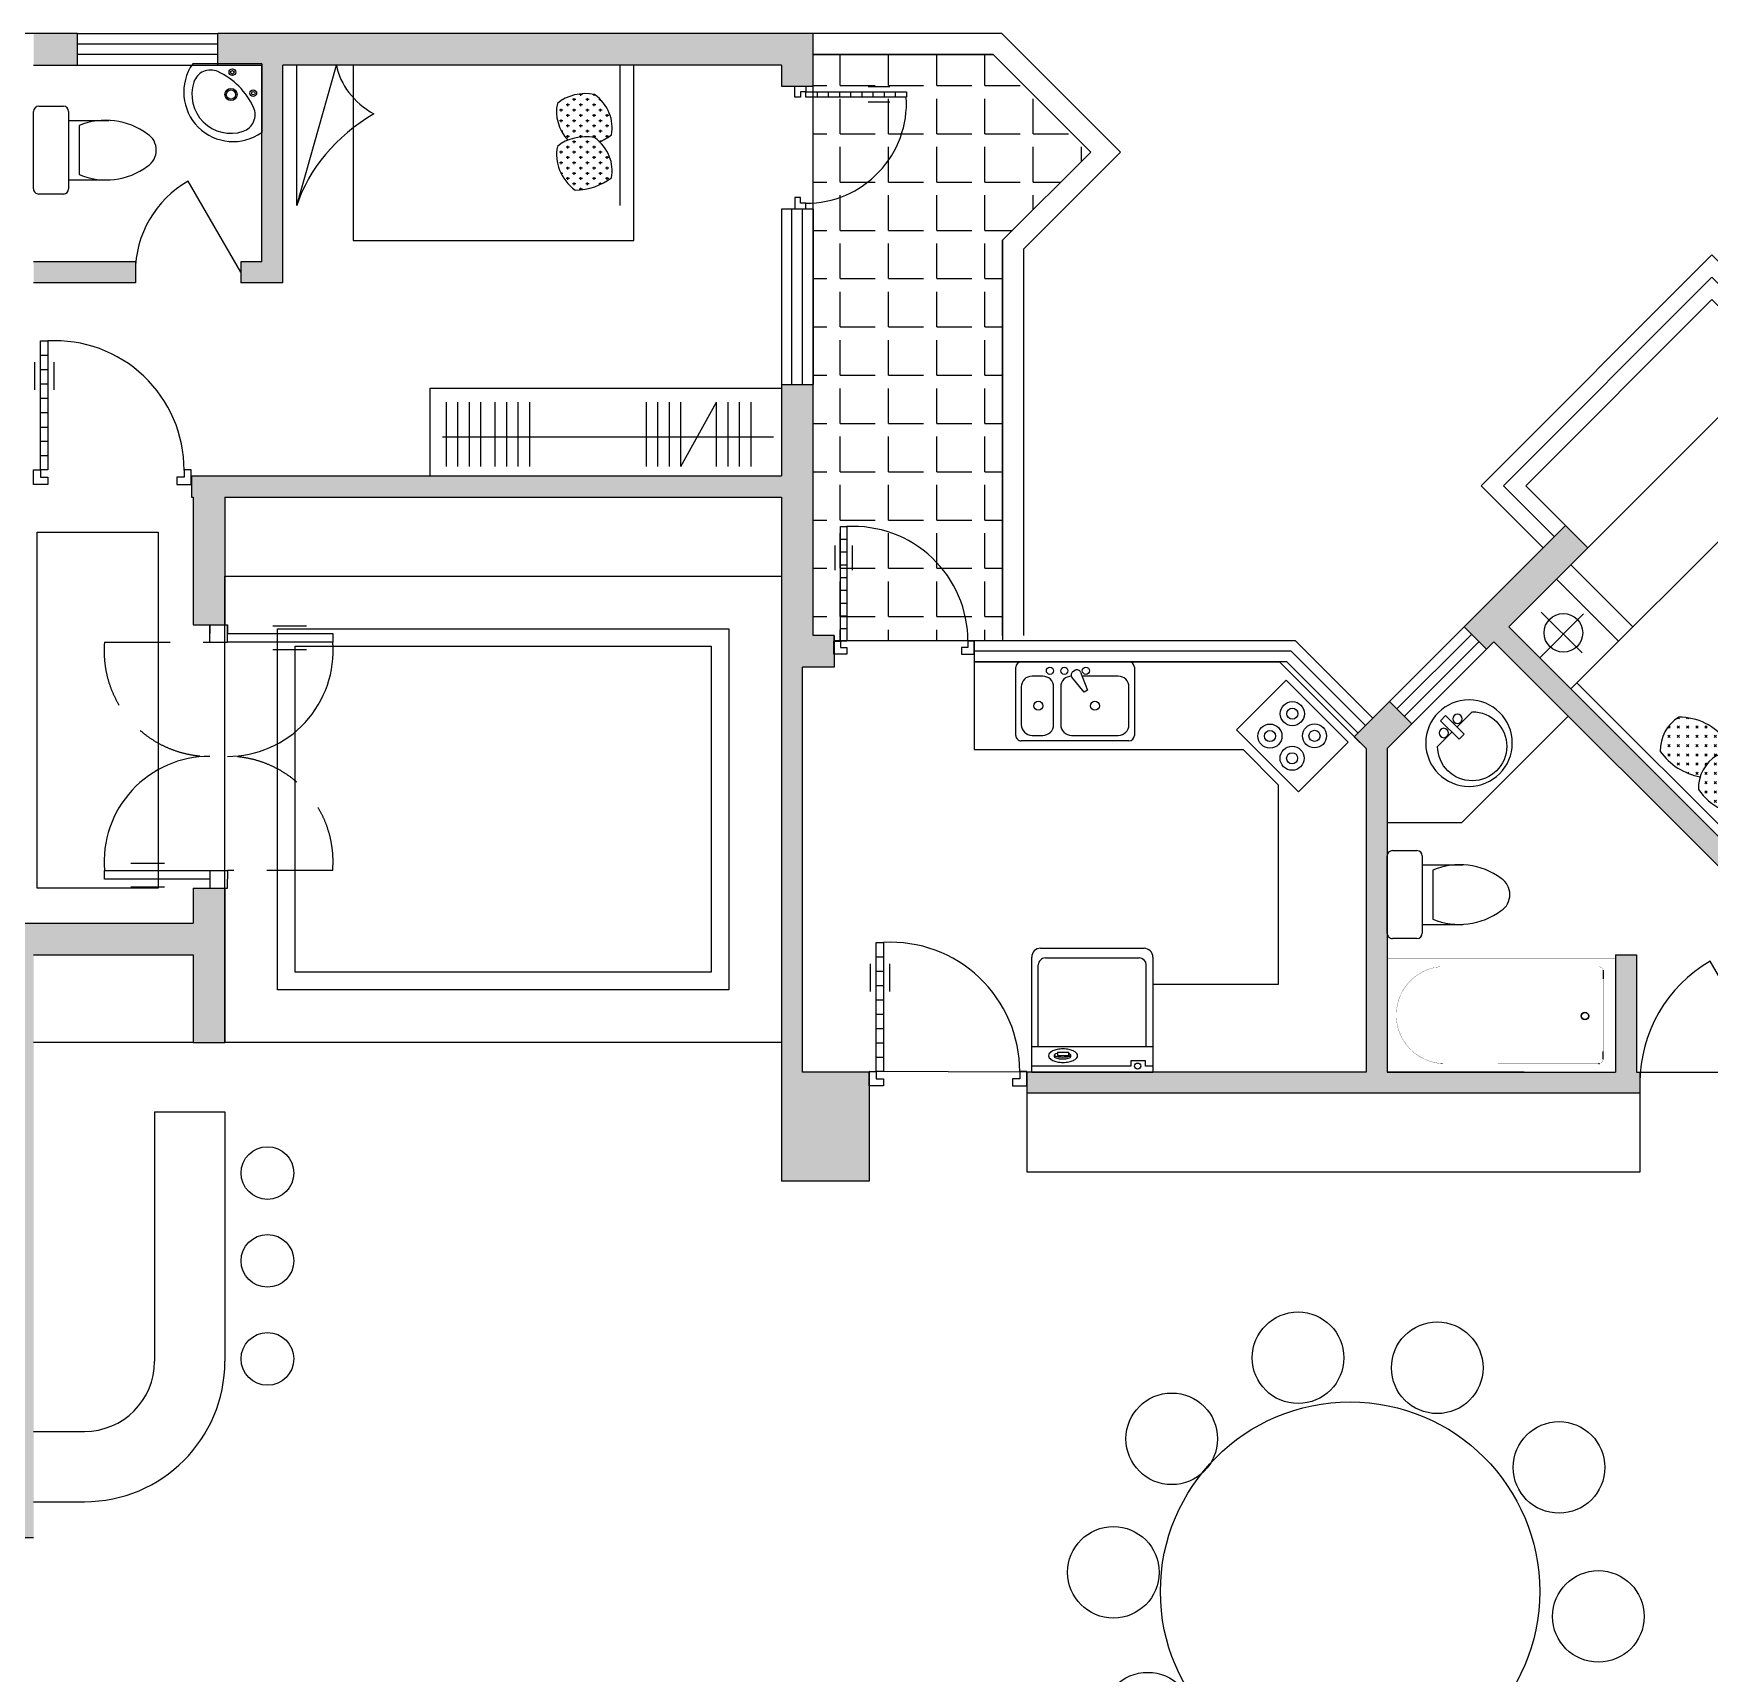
# Model space of a CAD drawing. Header units: millimetres. Extents: x 793 to 38097, y 481 to 18381.
# Drawn here: x 21119 to 30665, y 8520 to 17861 of the extents above; entities that cross this region are included whole.
import ezdxf
from ezdxf.enums import TextEntityAlignment as Align

# ---------------------------------------------------------------- set-up
doc = ezdxf.new("R2010")
doc.units = ezdxf.units.MM
doc.linetypes.add('DASHED2', pattern=[0.375, 0.25, -0.125])
for name, color, linetype in [('BL', 7, 'Continuous'), ('H', 13, 'Continuous'), ('J', 7, 'Continuous'), ('PUB_H', 13, 'Continuous'), ('TOILET', 7, 'Continuous'), ('TOTHER', 7, 'Continuous'), ('W', 2, 'Continuous'), ('WALL', 4, 'Continuous'), ('WC', 10, 'Continuous'), ('WINDOW_TEXT', 7, 'Continuous')]:
    doc.layers.add(name, color=color, linetype=linetype)
doc.styles.add('CHINA', font='romant', dxfattribs={"width": 0.8, "height": 150, "bigfont": 'fs64f'})
doc.styles.add('DIM_FONT', font='SIMPLEX.shx', dxfattribs={"width": 0.8})
doc.styles.add('SIMPLEX', font='SIMPLEX.SHX')
doc.styles.get("Standard").update_dxf_attribs({"font": 'arial.ttf'})

# ---------------------------------------------------------------- blocks, each defined once
blk = doc.blocks.new('M_C22')
at = {"linetype": 'Continuous'}
for centre, radius in [((-415, 1320.3), 260.8), ((462.3, 1344), 260.8), ((0, 0), 1080), ((1102.5, 798.8), 260.8), ((-1126.4, 775.1), 260.8), ((-1363.5, 16.5), 260.8), ((1363.3, -7.2), 260.8), ((-1079, -789.5), 260.8), ((1126.2, -789.5), 260.8), ((-415, -1287.3), 260.8), ((438.5, -1287.3), 260.8)]:
    blk.add_circle(centre, radius, dxfattribs=at)
at = {"width": 0.8, "flags": 9}
for tag in ['XSIZE', 'YSIZE']:
    blk.add_attdef(tag, (0, 0), '', height=0.5, dxfattribs=at)
blk = doc.blocks.new('80217094134052')
for p, q in [((274.2, 60), (1532.9, 1318.7)), ((299, 0), (1575.3, 1276.3)), ((323.9, -60), (1617.7, 1233.9)), ((-299, 60), (274.2, 60)), ((-299, 0), (299, 0)), ((-299, -60), (323.9, -60))]:
    blk.add_line(p, q)
at = {"style": 'SIMPLEX', "flags": 9}
blk.add_attdef('A', text='', height=1, dxfattribs=at).set_placement((0, 0), align=Align.MIDDLE)
blk = doc.blocks.new('M_E20')
for p, q in [((345, 0), (-345, 0)), ((-302.4, -35.8), (-345, -35.8)), ((-302.4, -35), (-302.4, -65.6)), ((-302.4, -65.6), (-219.3, -65.6)), ((-219.3, -65.6), (-219.3, -35)), ((345, -35.8), (-219.3, -35.8)), ((123, -86.9), (123.1, -98.6)), ((214.8, -88), (214.8, -98.5)), ((-307.3, -144.3), (-307.3, -611)), ((133.5, -96.3), (133.5, -112.9)), ((198.1, -96.3), (133.5, -96.3)), ((133.5, -112.9), (198.1, -112.9)), ((198.1, -112.9), (198.1, -96.3)), ((307.3, -144.3), (307.3, -611)), ((267.3, -651), (-267.3, -651))]:
    blk.add_line(p, q)
blk.add_lwpolyline([(83.3, -94.4, 0.185158), (88.2, -107.2, 0.102042), (107.7, -121.5, 0.060862), (132.7, -129.5, 0.047173), (166.5, -132.7, 0.047173), (200.2, -129.5, 0.060862), (225.3, -121.5, 0.102042), (244.7, -107.2, 0.185158), (249.6, -94.4, 0.185158), (244.7, -81.7, 0.102042), (225.3, -67.3, 0.060862), (200.2, -59.3, 0.047173), (166.5, -56.1, 0.047173), (132.7, -59.3, 0.060862), (107.7, -67.3, 0.102042), (88.2, -81.7, 0.185158)], format="xyb", close=True)
for points in [[(214.8, -88, 0.259034), (212.9, -84.6, 0.076276), (201.4, -79.7, 0.036515), (187.8, -77.2, 0.026615), (169, -76.2, 0.026615), (150.1, -77.2, 0.036515), (136.6, -79.7, 0.076276), (125, -84.6, 0.259034), (123.1, -88, 0.078462), (123.3, -89.3, 0.056762)], [(214.8, -98.5, 0.259034), (212.9, -95.1, 0.076276), (201.4, -90.2, 0.036515), (187.8, -87.7, 0.026615), (169, -86.7, 0.026615), (150.1, -87.7, 0.036515), (136.6, -90.2, 0.076276), (125, -95.1, 0.259034), (123.1, -98.5, 0.259034), (125, -102, 0.056762), (133.5, -106, 0.036515)], [(198.1, -107.7, 0.008736), (201.4, -106.9, 0.076276), (212.9, -102, 0.259034), (214.8, -98.5, 0.259034)]]:
    blk.add_lwpolyline(points, format="xyb")
blk.add_circle((-258.7, -35), 17.5)
for centre, start, end in [((-267.3, -611), 180, 270), ((267.3, -611), 270, 0)]:
    blk.add_arc(centre, 40, start, end)
at = {"layer": 'TOTHER', "linetype": 'Continuous'}
for p, q in [((-345, -655.8), (-345, 0)), ((345, 0), (345, -655.8)), ((-345, -144.7), (345, -144.7)), ((295, -705.8), (-295, -705.8))]:
    blk.add_line(p, q, dxfattribs=at)
for centre, start, end in [((-295, -655.8), 180, 270), ((295, -655.8), 270, 0)]:
    blk.add_arc(centre, 50, start, end, dxfattribs=at)
at = {"width": 0.8, "flags": 9}
for tag in ['XSIZE', 'YSIZE']:
    blk.add_attdef(tag, (0, 0), '', height=0.5, dxfattribs=at)
blk = doc.blocks.new('M_A24LXR')
for p, q in [((-0.455, 0.071), (-0.455, 0.888)), ((-0.455, 0.888), (-0.41, 0.888)), ((-0.41, 0.888), (-0.41, 0.071)), ((-0.494, 0.753), (-0.494, 0.578)), ((-0.455, 0.797), (-0.41, 0.797)), ((-0.371, 0.753), (-0.371, 0.578)), ((-0.455, 0.707), (-0.41, 0.707)), ((-0.455, 0.616), (-0.41, 0.616)), ((-0.455, 0.525), (-0.41, 0.525)), ((-0.455, 0.434), (-0.41, 0.434)), ((-0.455, 0.343), (-0.41, 0.343)), ((-0.455, 0.253), (-0.41, 0.253)), ((-0.455, 0.162), (-0.41, 0.162)), ((-0.501, 0.071), (-0.455, 0.071)), ((-0.501, -0.02), (-0.501, 0.071)), ((-0.41, 0.071), (-0.455, 0.071)), ((-0.455, 0.071), (-0.455, 0.026)), ((-0.455, 0.026), (-0.41, 0.026)), ((-0.41, 0.026), (-0.41, -0.02)), ((0.453, 0.026), (0.407, 0.026)), ((0.407, 0.026), (0.407, -0.02)), ((0.498, 0.071), (0.453, 0.071)), ((0.453, 0.071), (0.453, 0.026)), ((0.498, -0.02), (0.498, 0.071)), ((-0.501, -0.02), (-0.501, -0.02)), ((-0.41, -0.02), (-0.501, -0.02)), ((0.407, -0.02), (0.498, -0.02)), ((0.498, -0.02), (0.498, -0.02))]:
    blk.add_line(p, q)
blk.add_arc((-0.364, 0.072), 0.817, 359.9115, 93.1848)
blk = doc.blocks.new('*X40')
at = {"color": 0}
for p, q in [((289300, 3850), (289300, 4026.2)), ((289575, 3850), (289575, 4026.2)), ((289850, 3850), (289850, 4026.2)), ((290125, 3850), (290125, 4026.2)), ((289145.5, 3850), (289225, 3850)), ((289300, 3850), (289500, 3850)), ((289575, 3850), (289775, 3850)), ((289850, 3850), (290050, 3850)), ((290125, 3850), (290325, 3850)), ((289300, 3575), (289300, 3775)), ((289575, 3575), (289575, 3775)), ((289850, 3575), (289850, 3775)), ((290125, 3575), (290125, 3775)), ((290400, 3575), (290400, 3775)), ((289145.5, 3575), (289225, 3575)), ((289300, 3575), (289500, 3575)), ((289575, 3575), (289775, 3575)), ((289850, 3575), (290050, 3575)), ((290125, 3575), (290325, 3575)), ((290400, 3575), (290600, 3575)), ((289300, 3300), (289300, 3500)), ((289575, 3300), (289575, 3500)), ((289850, 3300), (289850, 3500)), ((290125, 3300), (290125, 3500)), ((290400, 3300), (290400, 3500)), ((290675, 3418.1), (290675, 3500)), ((289145.5, 3300), (289225, 3300)), ((289300, 3300), (289500, 3300)), ((289575, 3300), (289775, 3300)), ((289850, 3300), (290050, 3300)), ((290125, 3300), (290325, 3300)), ((290400, 3300), (290556.9, 3300)), ((289300, 3025), (289300, 3225)), ((289575, 3025), (289575, 3225)), ((289850, 3025), (289850, 3225)), ((290125, 3025), (290125, 3225)), ((290400, 3143.1), (290400, 3225)), ((289145.5, 3025), (289225, 3025)), ((289300, 3025), (289500, 3025)), ((289575, 3025), (289775, 3025)), ((289850, 3025), (290050, 3025)), ((290125, 3025), (290281.9, 3025)), ((289300, 2750), (289300, 2950)), ((289575, 2750), (289575, 2950)), ((289850, 2750), (289850, 2950)), ((290125, 2750), (290125, 2950)), ((289145.5, 2750), (289225, 2750)), ((289300, 2750), (289500, 2750)), ((289300, 2475), (289300, 2675)), ((289575, 2750), (289775, 2750)), ((289575, 2475), (289575, 2675)), ((289850, 2750), (290050, 2750)), ((289850, 2475), (289850, 2675)), ((290125, 2750), (290225.5, 2750)), ((290125, 2475), (290125, 2675)), ((289145.5, 2475), (289225, 2475)), ((289300, 2475), (289500, 2475)), ((289300, 2200), (289300, 2400)), ((289575, 2475), (289775, 2475)), ((289575, 2200), (289575, 2400)), ((289850, 2475), (290050, 2475)), ((289850, 2200), (289850, 2400)), ((290125, 2475), (290225.5, 2475)), ((290125, 2200), (290125, 2400)), ((289145.5, 2200), (289225, 2200)), ((289300, 2200), (289500, 2200)), ((289575, 2200), (289775, 2200)), ((289850, 2200), (290050, 2200)), ((290125, 2200), (290225.5, 2200)), ((289300, 1925), (289300, 2125)), ((289575, 1925), (289575, 2125)), ((289850, 1925), (289850, 2125)), ((290125, 1925), (290125, 2125)), ((289145.5, 1925), (289225, 1925)), ((289300, 1925), (289500, 1925)), ((289575, 1925), (289775, 1925)), ((289850, 1925), (290050, 1925)), ((290125, 1925), (290225.5, 1925)), ((289300, 1650), (289300, 1850)), ((289575, 1650), (289575, 1850)), ((289850, 1650), (289850, 1850)), ((290125, 1650), (290125, 1850)), ((289145.5, 1650), (289225, 1650)), ((289300, 1650), (289500, 1650)), ((289575, 1650), (289775, 1650)), ((289850, 1650), (290050, 1650)), ((290125, 1650), (290225.5, 1650)), ((289300, 1375), (289300, 1575)), ((289575, 1375), (289575, 1575)), ((289850, 1375), (289850, 1575)), ((290125, 1375), (290125, 1575)), ((289145.5, 1375), (289225, 1375)), ((289300, 1375), (289500, 1375)), ((289575, 1375), (289775, 1375)), ((289850, 1375), (290050, 1375)), ((290125, 1375), (290225.5, 1375)), ((289300, 1100), (289300, 1300)), ((289575, 1100), (289575, 1300)), ((289850, 1100), (289850, 1300)), ((290125, 1100), (290125, 1300)), ((289145.5, 1100), (289225, 1100)), ((289300, 1100), (289500, 1100)), ((289575, 1100), (289775, 1100)), ((289850, 1100), (290050, 1100)), ((290125, 1100), (290225.5, 1100)), ((289300, 825), (289300, 1025)), ((289575, 825), (289575, 1025)), ((289850, 825), (289850, 1025)), ((290125, 825), (290125, 1025)), ((289145.5, 825), (289225, 825)), ((289300, 825), (289500, 825)), ((289575, 825), (289775, 825)), ((289850, 825), (290050, 825)), ((290125, 825), (290225.5, 825)), ((289300, 687.6), (289300, 750)), ((289575, 687.6), (289575, 750)), ((289850, 687.6), (289850, 750)), ((290125, 687.6), (290125, 750))]:
    blk.add_line(p, q, dxfattribs=at)
blk = doc.blocks.new('M_E24TTP')
at = {"layer": 'TOILET', "color": 7}
for p, q in [((-169.7, 200.4), (-169.7, 430.4)), ((169.7, 200.4), (169.7, 430.4)), ((-220, 200), (220, 200)), ((-139.7, 260.4), (139.7, 260.4)), ((-250, 30), (-250, 170)), ((250, 170), (250, 30)), ((220, 0), (-220, 0))]:
    blk.add_line(p, q, dxfattribs=at)
for centre, radius, start, end in [((0, 589.6), 109.8, 33.45086, 146.54914), ((227.4, 412.8), 397.5, 143.36186, 202.54952), ((-227.4, 412.8), 397.5, 337.45048, 36.63814), ((-220, 170), 30, 90, 180), ((220, 170), 30, 0, 90), ((-220, 30), 30, 180, 270), ((220, 30), 30, 270, 0)]:
    blk.add_arc(centre, radius, start, end, dxfattribs=at)
at = {"style": 'DIM_FONT', "width": 0.8, "flags": 9}
for tag in ['YSIZE', 'XSIZE']:
    blk.add_attdef(tag, (0, 0), '', height=0.5, dxfattribs=at)
blk = doc.blocks.new('M_E12')
at = {"color": 7}
for q in [(0, -393.3), (391.6, 0)]:
    blk.add_line((0, 0), q, dxfattribs=at)
for centre, radius in [((167.5, -48.3), 19), ((167.5, -48.3), 10), ((48.3, -167.5), 19), ((48.3, -167.5), 10), ((175.3, -175.3), 34.6), ((175.3, -175.3), 26.5)]:
    blk.add_circle(centre, radius, dxfattribs=at)
for centre, radius, start, end in [((161.5, -162.5), 281.7, 235.02413, 35.23469), ((417.8, -419.9), 409.7, 114.38426, 155.61574), ((289.9, -137.8), 100, 18.43489, 114.38426), ((174.3, -176.3), 221.9, 251.56511, 18.43489), ((135.7, -292), 100, 155.61574, 251.56511)]:
    blk.add_arc(centre, radius, start, end, dxfattribs=at)
at = {"width": 0.8, "flags": 9}
for tag in ['XSIZE', 'YSIZE']:
    blk.add_attdef(tag, (0, 0), '', height=0.5, dxfattribs=at)
blk = doc.blocks.new('*X23')
at = {"color": 0}
for p, q in [((284896.9, 2278.1), (284896.9, 2296.9)), ((284933, 2325), (284943.8, 2325)), ((284934.4, 2315.6), (284934.4, 2325.6)), ((284971.9, 2278.1), (284971.9, 2296.9)), ((285000, 2325), (285018.8, 2325)), ((285009.4, 2315.6), (285009.4, 2334.4)), ((285046.9, 2278.1), (285046.9, 2296.9)), ((285075, 2325), (285093.8, 2325)), ((285084.4, 2315.6), (285084.4, 2334.4)), ((285121.9, 2278.1), (285121.9, 2296.9)), ((285196.9, 2278.1), (285196.9, 2296.9)), ((285234.4, 2315.6), (285234.4, 2322.7)), ((285239.8, 2325), (285243.8, 2325)), ((285271.9, 2278.1), (285271.9, 2296.9)), ((285300, 2325), (285318.8, 2325)), ((285309.4, 2315.6), (285309.4, 2334.4)), ((285346.9, 2278.1), (285346.9, 2296.9)), ((285375, 2325), (285393.8, 2325)), ((285384.4, 2315.6), (285384.4, 2334.4)), ((285421.9, 2278.1), (285421.9, 2296.9)), ((285450, 2325), (285452.3, 2325)), ((285459.4, 2315.6), (285459.4, 2315.8)), ((284817.1, 2212.5), (284831.2, 2212.5)), ((284821.9, 2203.1), (284821.9, 2221.9)), ((284850, 2250), (284868.8, 2250)), ((284859.4, 2240.6), (284859.4, 2259.4)), ((284887.5, 2287.5), (284906.2, 2287.5)), ((284887.5, 2212.5), (284906.2, 2212.5)), ((284896.9, 2203.1), (284896.9, 2221.9)), ((284925, 2250), (284943.8, 2250)), ((284934.4, 2240.6), (284934.4, 2259.4)), ((284962.5, 2287.5), (284981.2, 2287.5)), ((284962.5, 2212.5), (284981.2, 2212.5)), ((284971.9, 2203.1), (284971.9, 2221.9)), ((285000, 2250), (285018.8, 2250)), ((285009.4, 2240.6), (285009.4, 2259.4)), ((285037.5, 2287.5), (285056.2, 2287.5)), ((285037.5, 2212.5), (285056.2, 2212.5)), ((285046.9, 2203.1), (285046.9, 2221.9)), ((285075, 2250), (285093.8, 2250)), ((285084.4, 2240.6), (285084.4, 2259.4)), ((285112.5, 2287.5), (285131.2, 2287.5)), ((285112.5, 2212.5), (285131.2, 2212.5)), ((285121.9, 2203.1), (285121.9, 2221.9)), ((285150, 2250), (285168.8, 2250)), ((285159.4, 2240.6), (285159.4, 2259.4)), ((285187.5, 2287.5), (285206.2, 2287.5)), ((285187.5, 2212.5), (285206.2, 2212.5)), ((285196.9, 2203.1), (285196.9, 2221.9)), ((285225, 2250), (285243.8, 2250)), ((285234.4, 2240.6), (285234.4, 2259.4)), ((285262.5, 2287.5), (285281.2, 2287.5)), ((285262.5, 2212.5), (285281.2, 2212.5)), ((285271.9, 2203.1), (285271.9, 2221.9)), ((285300, 2250), (285318.8, 2250)), ((285309.4, 2240.6), (285309.4, 2259.4)), ((285337.5, 2287.5), (285356.2, 2287.5)), ((285337.5, 2212.5), (285356.2, 2212.5)), ((285346.9, 2203.1), (285346.9, 2221.9)), ((285375, 2250), (285393.8, 2250)), ((285384.4, 2240.6), (285384.4, 2259.4)), ((285412.5, 2287.5), (285431.2, 2287.5)), ((285412.5, 2212.5), (285431.2, 2212.5)), ((285421.9, 2203.1), (285421.9, 2221.9)), ((285450, 2250), (285468.8, 2250)), ((285459.4, 2240.6), (285459.4, 2259.4)), ((285487.5, 2212.5), (285500.2, 2212.5)), ((285496.9, 2203.1), (285496.9, 2221.9)), ((284850, 2175), (284868.8, 2175)), ((284859.4, 2165.6), (284859.4, 2184.4)), ((284859.4, 2094.3), (284859.4, 2109.4)), ((284887.5, 2137.5), (284906.2, 2137.5)), ((284896.9, 2128.1), (284896.9, 2146.9)), ((284925, 2175), (284943.8, 2175)), ((284934.4, 2165.6), (284934.4, 2184.4)), ((284934.4, 2090.6), (284934.4, 2109.4)), ((284962.5, 2137.5), (284981.2, 2137.5)), ((284971.9, 2128.1), (284971.9, 2146.9)), ((285000, 2175), (285018.8, 2175)), ((285009.4, 2165.6), (285009.4, 2184.4)), ((285009.4, 2090.6), (285009.4, 2109.4)), ((285037.5, 2137.5), (285056.2, 2137.5)), ((285046.9, 2128.1), (285046.9, 2146.9)), ((285075, 2175), (285093.8, 2175)), ((285084.4, 2165.6), (285084.4, 2184.4)), ((285084.4, 2090.6), (285084.4, 2109.4)), ((285112.5, 2137.5), (285131.2, 2137.5)), ((285121.9, 2128.1), (285121.9, 2146.9)), ((285150, 2175), (285168.8, 2175)), ((285159.4, 2165.6), (285159.4, 2184.4)), ((285159.4, 2106.3), (285159.4, 2109.4)), ((285187.5, 2137.5), (285206.2, 2137.5)), ((285196.9, 2128.1), (285196.9, 2146.9)), ((285225, 2175), (285243.8, 2175)), ((285234.4, 2165.6), (285234.4, 2184.4)), ((285234.4, 2090.6), (285234.4, 2109.4)), ((285262.5, 2137.5), (285281.2, 2137.5)), ((285271.9, 2128.1), (285271.9, 2146.9)), ((285300, 2175), (285318.8, 2175)), ((285309.4, 2165.6), (285309.4, 2184.4)), ((285309.4, 2090.6), (285309.4, 2109.4)), ((285337.5, 2137.5), (285356.2, 2137.5)), ((285346.9, 2128.1), (285346.9, 2146.9)), ((285375, 2175), (285393.8, 2175)), ((285384.4, 2165.6), (285384.4, 2184.4)), ((285384.4, 2090.6), (285384.4, 2109.4)), ((285412.5, 2137.5), (285431.2, 2137.5)), ((285421.9, 2128.1), (285421.9, 2146.9)), ((285450, 2175), (285468.8, 2175)), ((285459.4, 2165.6), (285459.4, 2184.4)), ((285459.4, 2101.3), (285459.4, 2109.4)), ((285487.5, 2137.5), (285496.8, 2137.5)), ((285496.9, 2137.7), (285496.9, 2146.9)), ((284856.1, 2100), (284868.8, 2100)), ((284887.5, 2062.5), (284906.2, 2062.5)), ((284896.9, 2053.1), (284896.9, 2071.9)), ((284925, 2100), (284943.8, 2100)), ((284962.5, 2062.5), (284981.2, 2062.5)), ((284971.9, 2053.1), (284971.9, 2071.9)), ((285000, 2100), (285018.8, 2100)), ((285037.5, 2062.5), (285056.2, 2062.5)), ((285046.9, 2053.1), (285046.9, 2071.9)), ((285075, 2100), (285093.8, 2100)), ((285150, 2100), (285150.9, 2100)), ((285162.9, 2100), (285168.8, 2100)), ((285187.8, 2062.5), (285206.2, 2062.5)), ((285196.9, 2053.1), (285196.9, 2071.9)), ((285225, 2100), (285243.8, 2100)), ((285262.5, 2062.5), (285281.2, 2062.5)), ((285271.9, 2053.1), (285271.9, 2071.9)), ((285300, 2100), (285318.8, 2100)), ((285337.5, 2062.5), (285356.2, 2062.5)), ((285346.9, 2053.1), (285346.9, 2071.9)), ((285375, 2100), (285393.8, 2100)), ((285450, 2100), (285457.6, 2100))]:
    blk.add_line(p, q, dxfattribs=at)
blk = doc.blocks.new('RECTANG')
for p, q in [((1, 1), (0, 1)), ((0, 1), (0, 0)), ((1, 0), (1, 1)), ((0, 0), (1, 0))]:
    blk.add_line(p, q)
blk = doc.blocks.new('_C1LMW')
for p, q in [((-1000, -80), (0, -305.1)), ((-1000, -80), (0, -80)), ((0, -1920), (-1000, -1920))]:
    blk.add_line(p, q)
for centre, radius, start, end in [((-1289.1, -1214.7), 1170.9, 36.51691, 75.70618), ((81, -828.5), 529.6, 98.79546, 144.09817), ((-348, -517.9), 4.547473508864641e-13, 270, 343.03381), ((-638.9, -1913.1), 354.2, 80.36573, 135.52238), ((-732.6, -1725.1), 222.3, 346.72559, 46.49598), ((-332.1, -1913.1), 354.2, 80.36573, 124.98964), ((-425.8, -1725.1), 222.3, 346.72559, 46.49598), ((-566.5, -1649.1), 325.5, 182.79663, 223.2149), ((-751.9, -1548.2), 327.9, 260.91317, 315.95411)]:
    blk.add_arc(centre, radius, start, end)
at = {"layer": 'J'}
for centre, radius, start, end in [((-259.7, -1649.1), 325.5, 208.32775, 223.2149), ((-445.1, -1548.2), 327.9, 260.91317, 315.95411)]:
    blk.add_arc(centre, radius, start, end, dxfattribs=at)
at = {"xscale": 1999.996, "yscale": 999.998, "zscale": 1999.996, "rotation": 90}
blk.add_blockref('RECTANG', (0, -2000), dxfattribs=at)
blk.add_blockref('*X23', (-285705.5, -3910.1))
at = {"style": 'DIM_FONT', "width": 0.8, "flags": 9}
for tag in ['YSIZE', 'XSIZE']:
    blk.add_attdef(tag, (0, 0), '', height=0.5, dxfattribs=at)
blk = doc.blocks.new('M_A19UKF')
for p, q in [((-0.4667, -0.0028), (-0.4667, 0.3972)), ((-0.4667, 0.3972), (-0.4333, 0.3972)), ((-0.4333, 0.3972), (-0.4333, -0.0028)), ((-0.4949, 0.2977), (-0.4949, 0.1694)), ((-0.4051, 0.2977), (-0.4051, 0.1694)), ((-0.5, -0.0028), (-0.5, -0.0694)), ((-0.4333, -0.0028), (-0.5, -0.0028)), ((-0.5, -0.0028), (-0.5, -0.0028)), ((-0.4333, -0.0028), (-0.4667, -0.0028)), ((-0.4333, -0.0028), (-0.4333, -0.0694)), ((0.4333, -0.0028), (0.4333, -0.0694)), ((0.4333, -0.0028), (0.4667, -0.0028)), ((0.4333, -0.0028), (0.5, -0.0028)), ((0.5, -0.0028), (0.4667, -0.0028)), ((0.5, -0.0028), (0.5, -0.0694)), ((0.5, -0.0028), (0.5, -0.0028)), ((-0.5, -0.0694), (-0.5, -0.0694)), ((-0.5, -0.0694), (-0.4667, -0.0694)), ((-0.4333, -0.0694), (-0.4667, -0.0694)), ((0.4333, -0.4694), (0.4333, -0.0694)), ((0.4333, -0.0694), (0.5, -0.0694)), ((0.4333, -0.0694), (0.4667, -0.0694)), ((0.4667, -0.0694), (0.4667, -0.4694)), ((0.5, -0.0694), (0.4667, -0.0694)), ((0.5, -0.0694), (0.5, -0.0694)), ((0.4051, -0.3699), (0.4051, -0.2416)), ((0.4949, -0.3699), (0.4949, -0.2416)), ((0.4667, -0.4694), (0.4333, -0.4694))]:
    blk.add_line(p, q)
at = {"linetype": 'DASHED2'}
for p, q in [((0.4333, 0.3972), (0.4333, -0.0028)), ((-0.4333, -0.4694), (-0.4333, -0.0694))]:
    blk.add_line(p, q, dxfattribs=at)
for centre, start, end in [((-0.4, -0.0014), 359.80068, 94.78054), ((0.4, -0.0708), 179.80068, 274.78054)]:
    blk.add_arc(centre, 0.4, start, end)
for centre, start, end in [((0.4, -0.0014), 85.21946, 180.19932), ((-0.4, -0.0708), 265.21946, 0.19932)]:
    blk.add_arc(centre, 0.4, start, end, dxfattribs=at)
blk = doc.blocks.new('_DBLK')
blk.add_line((-0.5, 0), (0, -0.866))
blk.add_arc((-0.5, 0), 1, 300, 0)
at = {"style": 'SIMPLEX', "flags": 9}
blk.add_attdef('A', text='', height=1, dxfattribs=at).set_placement((0, 1.5), align=Align.MIDDLE)
blk = doc.blocks.new('M_E21')
for p, q in [((-250.1, 0), (250.1, 0)), ((-250.1, -400.1), (-250.1, 0)), ((250.1, 0), (250.1, -400.1)), ((250.1, -400.1), (-250.1, -400.1))]:
    blk.add_line(p, q)
at = {"layer": 'TOTHER', "linetype": 'Continuous'}
for centre, radius in [((-89.3, -109.8), 68.5), ((-89.3, -109.8), 31.6), ((89.3, -109.8), 68.5), ((89.3, -109.8), 31.6), ((-89.3, -290.2), 68.5), ((-89.3, -290.2), 31.6), ((89.3, -290.2), 68.5), ((89.3, -290.2), 31.6)]:
    blk.add_circle(centre, radius, dxfattribs=at)
at = {"width": 0.8, "flags": 9}
for tag in ['XSIZE', 'YSIZE']:
    blk.add_attdef(tag, (0, 0), '', height=0.5, dxfattribs=at)
blk = doc.blocks.new('M_E29JIV')
at = {"color": 0, "linetype": 'ByBlock'}
for p, q in [((0, -306.8), (0, 306.8)), ((30.7, 337.5), (419.3, 337.5)), ((358, 306.8), (143.2, 306.8)), ((450, 306.8), (450, -306.8)), ((81.8, 245.5), (81.8, 40)), ((419.3, -20.5), (419.3, 245.5)), ((48.4, 2), (56.6, -12.3)), ((58.9, 31.4), (162.5, 70.2)), ((172.8, 52.5), (87.3, -17.8)), ((162.5, 70.2), (172.8, 52.5)), ((143.2, -81.8), (358, -81.8)), ((81.8, -184.1), (81.8, -245.5)), ((358, -122.7), (143.2, -122.7)), ((419.3, -245.5), (419.3, -184.1)), ((419.3, -337.5), (30.7, -337.5)), ((143.2, -306.8), (358, -306.8))]:
    blk.add_line(p, q, dxfattribs=at)
for centre, radius in [((250.6, 112.5), 25.6), ((51.1, 61.4), 20.5), ((51.1, -61.4), 20.5), ((51.1, -143.2), 20.5), ((250.6, -209.7), 25.6)]:
    blk.add_circle(centre, radius, dxfattribs=at)
for centre, radius, start, end in [((30.7, 306.8), 30.7, 90, 180), ((143.2, 245.5), 61.4, 90, 180), ((358, 245.5), 61.4, 0, 90), ((419.3, 306.8), 30.7, 0, 90), ((66.1, 12.3), 20.5, 110.53768, 210), ((74.3, -2), 20.5, 210, 309.46232), ((143.2, -20.5), 61.4, 180, 270), ((358, -20.5), 61.4, 270, 0), ((143.2, -184.1), 61.4, 90, 180), ((358, -184.1), 61.4, 0, 90), ((143.2, -245.5), 61.4, 180, 270), ((358, -245.5), 61.4, 270, 0), ((30.7, -306.8), 30.7, 180, 270), ((419.3, -306.8), 30.7, 270, 0)]:
    blk.add_arc(centre, radius, start, end, dxfattribs=at)
at = {"style": 'DIM_FONT', "width": 0.8, "flags": 9}
for tag in ['YSIZE', 'XSIZE']:
    blk.add_attdef(tag, (0, 0), '', height=0.5, dxfattribs=at)
blk = doc.blocks.new('_WBLK')
for p, q in [((-0.5, 0.5), (0.5, 0.5)), ((0.5, 0.1667), (-0.5, 0.1667)), ((0.5, -0.1667), (-0.5, -0.1667)), ((-0.5, -0.5), (0.5, -0.5))]:
    blk.add_line(p, q)
at = {"layer": 'WINDOW_TEXT', "style": 'SIMPLEX', "flags": 9}
blk.add_attdef('A', text='', height=1, dxfattribs=at).set_placement((0, 1.5), align=Align.MIDDLE)
blk = doc.blocks.new('*X17')
at = {"color": 0}
for p, q in [((284896.9, 2278.1), (284896.9, 2296.9)), ((284933, 2325), (284943.8, 2325)), ((284934.4, 2315.6), (284934.4, 2325.6)), ((284971.9, 2278.1), (284971.9, 2296.9)), ((285000, 2325), (285018.8, 2325)), ((285009.4, 2315.6), (285009.4, 2334.4)), ((285046.9, 2278.1), (285046.9, 2296.9)), ((285075, 2325), (285093.8, 2325)), ((285084.4, 2315.6), (285084.4, 2334.4)), ((285121.9, 2278.1), (285121.9, 2296.9)), ((285196.9, 2278.1), (285196.9, 2296.9)), ((285234.4, 2315.6), (285234.4, 2322.7)), ((285239.8, 2325), (285243.8, 2325)), ((285271.9, 2278.1), (285271.9, 2296.9)), ((285300, 2325), (285318.8, 2325)), ((285309.4, 2315.6), (285309.4, 2334.4)), ((285346.9, 2278.1), (285346.9, 2296.9)), ((285375, 2325), (285393.8, 2325)), ((285384.4, 2315.6), (285384.4, 2334.4)), ((285421.9, 2278.1), (285421.9, 2296.9)), ((285450, 2325), (285452.3, 2325)), ((285459.4, 2315.6), (285459.4, 2315.8)), ((284817.1, 2212.5), (284831.2, 2212.5)), ((284821.9, 2203.1), (284821.9, 2221.9)), ((284850, 2250), (284868.8, 2250)), ((284859.4, 2240.6), (284859.4, 2259.4)), ((284887.5, 2287.5), (284906.2, 2287.5)), ((284887.5, 2212.5), (284906.2, 2212.5)), ((284896.9, 2203.1), (284896.9, 2221.9)), ((284925, 2250), (284943.8, 2250)), ((284934.4, 2240.6), (284934.4, 2259.4)), ((284962.5, 2287.5), (284981.2, 2287.5)), ((284962.5, 2212.5), (284981.2, 2212.5)), ((284971.9, 2203.1), (284971.9, 2221.9)), ((285000, 2250), (285018.8, 2250)), ((285009.4, 2240.6), (285009.4, 2259.4)), ((285037.5, 2287.5), (285056.2, 2287.5)), ((285037.5, 2212.5), (285056.2, 2212.5)), ((285046.9, 2203.1), (285046.9, 2221.9)), ((285075, 2250), (285093.8, 2250)), ((285084.4, 2240.6), (285084.4, 2259.4)), ((285112.5, 2287.5), (285131.2, 2287.5)), ((285112.5, 2212.5), (285131.2, 2212.5)), ((285121.9, 2203.1), (285121.9, 2221.9)), ((285150, 2250), (285168.8, 2250)), ((285159.4, 2240.6), (285159.4, 2259.4)), ((285187.5, 2287.5), (285206.2, 2287.5)), ((285187.5, 2212.5), (285206.2, 2212.5)), ((285196.9, 2203.1), (285196.9, 2221.9)), ((285225, 2250), (285243.8, 2250)), ((285234.4, 2240.6), (285234.4, 2259.4)), ((285262.5, 2287.5), (285281.2, 2287.5)), ((285262.5, 2212.5), (285281.2, 2212.5)), ((285271.9, 2203.1), (285271.9, 2221.9)), ((285300, 2250), (285318.8, 2250)), ((285309.4, 2240.6), (285309.4, 2259.4)), ((285337.5, 2287.5), (285356.2, 2287.5)), ((285337.5, 2212.5), (285356.2, 2212.5)), ((285346.9, 2203.1), (285346.9, 2221.9)), ((285375, 2250), (285393.8, 2250)), ((285384.4, 2240.6), (285384.4, 2259.4)), ((285412.5, 2287.5), (285431.2, 2287.5)), ((285412.5, 2212.5), (285431.2, 2212.5)), ((285421.9, 2203.1), (285421.9, 2221.9)), ((285450, 2250), (285468.8, 2250)), ((285459.4, 2240.6), (285459.4, 2259.4)), ((285487.5, 2212.5), (285500.2, 2212.5)), ((285496.9, 2203.1), (285496.9, 2221.9)), ((284850, 2175), (284868.8, 2175)), ((284859.4, 2165.6), (284859.4, 2184.4)), ((284859.4, 2094.3), (284859.4, 2109.4)), ((284887.5, 2137.5), (284906.2, 2137.5)), ((284896.9, 2128.1), (284896.9, 2146.9)), ((284925, 2175), (284943.8, 2175)), ((284934.4, 2165.6), (284934.4, 2184.4)), ((284934.4, 2090.6), (284934.4, 2109.4)), ((284962.5, 2137.5), (284981.2, 2137.5)), ((284971.9, 2128.1), (284971.9, 2146.9)), ((285000, 2175), (285018.8, 2175)), ((285009.4, 2165.6), (285009.4, 2184.4)), ((285009.4, 2090.6), (285009.4, 2109.4)), ((285037.5, 2137.5), (285056.2, 2137.5)), ((285046.9, 2128.1), (285046.9, 2146.9)), ((285075, 2175), (285093.8, 2175)), ((285084.4, 2165.6), (285084.4, 2184.4)), ((285084.4, 2090.6), (285084.4, 2109.4)), ((285112.5, 2137.5), (285131.2, 2137.5)), ((285121.9, 2128.1), (285121.9, 2146.9)), ((285150, 2175), (285168.8, 2175)), ((285159.4, 2165.6), (285159.4, 2184.4)), ((285159.4, 2106.3), (285159.4, 2109.4)), ((285187.5, 2137.5), (285206.2, 2137.5)), ((285196.9, 2128.1), (285196.9, 2146.9)), ((285225, 2175), (285243.8, 2175)), ((285234.4, 2165.6), (285234.4, 2184.4)), ((285234.4, 2090.6), (285234.4, 2109.4)), ((285262.5, 2137.5), (285281.2, 2137.5)), ((285271.9, 2128.1), (285271.9, 2146.9)), ((285300, 2175), (285318.8, 2175)), ((285309.4, 2165.6), (285309.4, 2184.4)), ((285309.4, 2090.6), (285309.4, 2109.4)), ((285337.5, 2137.5), (285356.2, 2137.5)), ((285346.9, 2128.1), (285346.9, 2146.9)), ((285375, 2175), (285393.8, 2175)), ((285384.4, 2165.6), (285384.4, 2184.4)), ((285384.4, 2090.6), (285384.4, 2109.4)), ((285412.5, 2137.5), (285431.2, 2137.5)), ((285421.9, 2128.1), (285421.9, 2146.9)), ((285450, 2175), (285468.8, 2175)), ((285459.4, 2165.6), (285459.4, 2184.4)), ((285459.4, 2101.3), (285459.4, 2109.4)), ((285487.5, 2137.5), (285496.8, 2137.5)), ((285496.9, 2137.7), (285496.9, 2146.9)), ((284856.1, 2100), (284868.8, 2100)), ((284887.5, 2062.5), (284906.2, 2062.5)), ((284896.9, 2053.1), (284896.9, 2071.9)), ((284925, 2100), (284943.8, 2100)), ((284962.5, 2062.5), (284981.2, 2062.5)), ((284971.9, 2053.1), (284971.9, 2071.9)), ((285000, 2100), (285018.8, 2100)), ((285037.5, 2062.5), (285056.2, 2062.5)), ((285046.9, 2053.1), (285046.9, 2071.9)), ((285075, 2100), (285093.8, 2100)), ((285150, 2100), (285150.9, 2100)), ((285162.9, 2100), (285168.8, 2100)), ((285187.8, 2062.5), (285206.2, 2062.5)), ((285196.9, 2053.1), (285196.9, 2071.9)), ((285225, 2100), (285243.8, 2100)), ((285262.5, 2062.5), (285281.2, 2062.5)), ((285271.9, 2053.1), (285271.9, 2071.9)), ((285300, 2100), (285318.8, 2100)), ((285337.5, 2062.5), (285356.2, 2062.5)), ((285346.9, 2053.1), (285346.9, 2071.9)), ((285375, 2100), (285393.8, 2100)), ((285450, 2100), (285457.6, 2100))]:
    blk.add_line(p, q, dxfattribs=at)
blk = doc.blocks.new('_C2ZTH')
for p, q in [((-500, 750), (-500, 1250)), ((0, 1250), (-500, 1250)), ((-384.9, 750), (-384.9, 1250)), ((0, 750), (0, 1250)), ((-191.1, 1178.5), (-191.1, 848.9)), ((-353.3, 1000.6), (2.1, 1000.6)), ((0, 750), (-500, 750)), ((0, -750), (-500, -750)), ((-500, -750), (-500, -1250)), ((-384.9, -750), (-384.9, -1250)), ((0, -750), (0, -1250)), ((-191.1, -1178.5), (-191.1, -848.9)), ((-353.3, -1000.6), (2.1, -1000.6)), ((0, -1250), (-500, -1250))]:
    blk.add_line(p, q)
for centre in [(-196.3, 1005.8), (-196.3, -1005.8)]:
    blk.add_circle(centre, 109.9)
at = {"layer": 'J'}
for p, q in [((-2000, 750), (-2000, -750)), ((0, 750), (-2000, 750)), ((-1950, -750), (-1593.7, 750)), ((-1950, -750), (-1950, 750)), ((-50, 750), (-50, -750)), ((0, -750), (0, 750)), ((-2000, -750), (0, -750))]:
    blk.add_line(p, q, dxfattribs=at)
for centre, radius, start, end in [((-1023.5, 843.6), 577.9, 189.32379, 244.457), ((-193.9, 156), 325.5, 92.79663, 133.2149), ((-458, 228.4), 354.2, 350.36573, 45.52238), ((-93, 341.5), 327.9, 170.91317, 225.95411), ((-468.5, -935.8), 1493.1, 122.58697, 172.84995), ((-193.9, -150.8), 325.5, 118.32775, 133.2149), ((-270, 322.1), 222.3, 256.72559, 316.49598), ((-458, -78.4), 354.2, 350.36573, 34.98964), ((-93, 34.7), 327.9, 170.91317, 225.95411), ((-270, 15.3), 222.3, 256.72559, 316.49598)]:
    blk.add_arc(centre, radius, start, end, dxfattribs=at)
at = {"layer": 'J', "rotation": 270}
blk.add_blockref('*X17', (-2454.9, 285295), dxfattribs=at)
at = {"style": 'DIM_FONT', "width": 0.8, "flags": 9}
for tag in ['YSIZE', 'XSIZE']:
    blk.add_attdef(tag, (0, 0), '', height=0.5, dxfattribs=at)
blk = doc.blocks.new('M_E4')
for p, q in [((670, -80), (670, -137)), ((670, -86), (670, -97)), ((670, -663), (670, -614))]:
    blk.add_line(p, q)
at = {"const_width": 1.5}
for points in [[(-750, -750), (-750, 0)], [(-750, 0), (750, 0)], [(750, 0), (750, -750)], [(608, -56), (640, -56)], [(670, -90), (670, -656)], [(670, -663), (670, -655)], [(750, -750), (-750, -750)]]:
    blk.add_lwpolyline(points, dxfattribs=at)
for points in [[(-399, -56, 0.930688), (-388, -693, 0.930688)], [(670, -86, 0.414214), (640, -56, 0.414214)], [(670, -90, 0.041784), (670, -85, 0.412615)], [(640, -693, 0.414214), (670, -663, 0.414214)]]:
    blk.add_lwpolyline(points, format="xyb", dxfattribs=at)
at = {"const_width": 1.5, "flags": 128}
for points in [[(-399, -56), (608, -56)], [(-399, -694), (645, -692)]]:
    blk.add_lwpolyline(points, dxfattribs=at)
for radius in [25, 23]:
    blk.add_circle((550, -381), radius)
blk.add_arc((640, -663), 30, 270, 280.176)
at = {"width": 0.8, "flags": 9}
for tag in ['XSIZE', 'YSIZE']:
    blk.add_attdef(tag, (0, 0), '', height=0.5, dxfattribs=at)
blk = doc.blocks.new('_B0MWI')
for p, q in [((-0.62, 3.2778), (0.62, 3.2778)), ((-0.62, 0.5), (-0.62, 3.2778)), ((0.62, 0.5), (0.62, 3.2778)), ((-0.56, 2.7778), (0.56, 2.7778)), ((-0.56, 0.5), (-0.56, 2.7778)), ((0.56, 0.5), (0.56, 2.7778)), ((-0.5, 2.2778), (0.5, 2.2778)), ((-0.5, 0.5), (-0.5, 2.2778)), ((0.5, 0.5), (0.5, 2.2778)), ((-0.5, -0.5), (0.5, -0.5))]:
    blk.add_line(p, q)
blk = doc.blocks.new('M_E33IEP')
at = {"linetype": 'Continuous'}
for p, q in [((135.1, 135.3), (135.1, 19.6)), ((43.6, -21.1), (43.6, 19.6)), ((43.6, 19.6), (193.6, 19.6)), ((193.6, 19.6), (193.6, -21.1)), ((193.6, -21.1), (43.6, -21.1)), ((135.1, -21.1), (135.1, -144.4))]:
    blk.add_line(p, q, dxfattribs=at)
for centre, radius in [((248.3, -4.6), 246.4), ((105.9, 56.4), 26.7), ((104.6, -55.4), 26.7)]:
    blk.add_circle(centre, radius, dxfattribs=at)
blk.add_arc((273.7, -4.6), 196.9, 225.25267, 134.74733, dxfattribs=at)
at = {"style": 'DIM_FONT', "width": 0.8, "flags": 9}
for tag in ['YSIZE', 'XSIZE']:
    blk.add_attdef(tag, (0, 0), '', height=0.5, dxfattribs=at)
at = {"linetype": 'Continuous', "style": 'CHINA', "width": 0.8, "flags": 9}
for tag in ['XSIZE', 'YSIZE']:
    blk.add_attdef(tag, (1.9, -251), '', height=150, dxfattribs=at)

msp = doc.modelspace()

# ---------------------------------------------------------------- linework, layer by layer
at = {"layer": 'BL'}
for points in [[(26758.5, 14432.1), (26758.5, 16633.4), (27310.1, 17185), (26634.4, 17860.7), (25558.5, 17860.7)], [(26638.5, 14432.1), (26638.5, 16683.1), (27140.4, 17185), (26584.7, 17740.7), (25558.5, 17740.7)]]:
    msp.add_lwpolyline(points, dxfattribs=at)
at = {"layer": 'H'}
msp.add_line((29608.5, 11944.2), (28828.5, 11944.2), dxfattribs=at)
for points in [[(25558.5, 17740.7), (26584.7, 17740.7), (27140.4, 17185), (26638.5, 16683.1), (26638.5, 14402.1), (25678.5, 14402.1), (25678.5, 14432.1), (25558.5, 14432.1)], [(21138.5, 15020.7), (21828.5, 15020.7), (21828.5, 12993.4), (21138.5, 12993.4)], [(22208.5, 12113.4), (22208.5, 14770.7), (25378.5, 14770.7), (25378.5, 12113.4)], [(22508.5, 12413.4), (22508.5, 14470.7), (25078.5, 14470.7), (25078.5, 12413.4)], [(22608.5, 12513.4), (22608.5, 14370.7), (24978.5, 14370.7), (24978.5, 12513.4)]]:
    msp.add_lwpolyline(points, close=True, dxfattribs=at)
at = {"layer": 'J'}
for p, q in [((23378.5, 15340.7), (23378.5, 15840.7)), ((23378.5, 15840.7), (25378.5, 15840.7)), ((23470.3, 15395.4), (23470.3, 15760.4)), ((23535.8, 15395.4), (23535.8, 15760.4)), ((23601.4, 15395.4), (23601.4, 15760.4)), ((23666.9, 15395.4), (23666.9, 15760.4)), ((23748.1, 15395.4), (23748.1, 15760.4)), ((23813.6, 15395.4), (23813.6, 15760.4)), ((23879.2, 15395.4), (23879.2, 15760.4)), ((23944.7, 15395.4), (23944.7, 15760.4)), ((24609.6, 15395.4), (24609.6, 15760.4)), ((24675.1, 15395.4), (24675.1, 15760.4)), ((24740.7, 15395.4), (24740.7, 15760.4)), ((24806.2, 15395.4), (25009.1, 15760.4)), ((24806.2, 15395.4), (24806.2, 15760.4)), ((25009.1, 15395.4), (25009.1, 15760.4)), ((25074.7, 15395.4), (25074.7, 15760.4)), ((25140.2, 15395.4), (25140.2, 15760.4)), ((25205.8, 15395.4), (25205.8, 15760.4)), ((25333.7, 15560.8), (23448.4, 15560.8)), ((22208.5, 14770.7), (25378.5, 14770.7)), ((22028.5, 12113.4), (21118.5, 12113.4)), ((26778.5, 11374.2), (26778.5, 11824.2)), ((30268.5, 11824.2), (30268.5, 11374.2)), ((21808.5, 11718), (21808.5, 10298)), ((21808.5, 11718), (22208.5, 11718)), ((22208.5, 11718), (22208.5, 10298)), ((30268.5, 11374.2), (26778.5, 11374.2)), ((21118.5, 9898), (21408.5, 9898)), ((21118.5, 9498), (21408.5, 9498))]:
    msp.add_line(p, q, dxfattribs=at)
for centre in [(22450.9, 11370.3), (22450.9, 10869.9), (22450.9, 10311.3)]:
    msp.add_circle(centre, 150, dxfattribs=at)
for radius in [400, 800]:
    msp.add_arc((21408.5, 10298), radius, 270, 0, dxfattribs=at)
at = {"layer": 'PUB_H'}
for points in [[(21368.5, 17680.7), (21118.5, 17680.7), (21368.5, 17860.7), (21118.5, 17860.7)], [(22168.5, 17680.7), (22168.5, 17860.7), (22418.5, 17680.7), (25558.5, 17860.7)], [(22418.5, 17680.7), (25558.5, 17860.7), (22538.5, 17680.7), (25378.5, 17680.7)], [(25558.5, 17860.7), (25558.5, 17560.7), (25378.5, 17680.7), (25378.5, 17560.7)], [(22538.5, 16440.7), (22418.5, 16560.7), (22538.5, 17680.7), (22418.5, 17680.7)], [(21118.5, 16440.7), (21118.5, 16560.7), (21698.5, 16440.7), (21698.5, 16560.7)], [(22298.5, 16440.7), (22298.5, 16560.7), (22538.5, 16440.7), (22418.5, 16560.7)], [(25378.5, 15860.7), (25558.5, 15860.7), (25378.5, 15340.7), (25558.5, 14432.1)], [(22018.5, 15220.7), (22018.5, 15340.7), (22028.5, 15220.7), (25378.5, 15340.7)], [(25378.5, 15340.7), (25378.5, 15220.7), (22028.5, 15220.7)], [(25498.5, 14252.1), (25378.5, 15220.7), (25558.5, 14432.1), (25378.5, 15340.7)], [(22208.5, 15220.7), (22208.5, 14493.4), (22028.5, 15220.7), (22028.5, 14493.4)], [(25378.5, 11324.2), (25378.5, 15220.7), (25498.5, 11944.2), (25498.5, 14252.1)], [(29971.5, 14931.3), (29521, 14480.8), (29844.2, 15058.6), (29266.5, 14480.8)], [(25678.5, 14252.1), (25498.5, 14252.1), (25678.5, 14432.1), (25558.5, 14432.1)], [(29266.5, 14480.8), (29521, 14480.8), (29393.8, 14353.6)], [(29521, 14480.8), (31248.5, 12753.4), (29436.2, 14396), (31128.5, 12703.7)], [(28842.2, 14056.6), (28969.5, 13929.3), (28641.2, 13855.6), (28828.5, 13788.3)], [(28641.2, 13855.6), (28828.5, 13788.3), (28708.5, 13788.3), (28828.5, 11944.2)], [(28708.5, 13788.3), (28828.5, 11944.2), (28708.5, 11944.2)], [(22208.5, 12993.4), (22028.5, 12613.4), (22028.5, 12993.4)], [(22028.5, 12113.4), (22028.5, 12613.4), (22208.5, 12113.4), (22208.5, 12993.4)], [(20818.5, 12793.4), (21118.5, 12613.4), (20818.5, 9593.4), (21118.5, 9293.4)], [(22028.5, 12793.4), (22028.5, 12613.4), (20818.5, 12793.4), (21118.5, 12613.4)], [(30248.5, 11944.2), (30128.5, 11944.2), (30248.5, 12613.7), (30128.5, 12613.7)], [(25878.5, 11944.2), (25878.5, 11324.2), (25498.5, 11944.2), (25378.5, 11324.2)], [(26778.5, 11824.2), (26778.5, 11944.2), (30268.5, 11824.2), (28708.5, 11944.2)], [(28708.5, 11944.2), (28828.5, 11944.2), (30268.5, 11824.2), (30128.5, 11944.2)], [(30268.5, 11824.2), (30128.5, 11944.2), (30268.5, 11944.2)], [(21118.5, 9293.4), (18018.5, 9293.4), (20818.5, 9593.4), (18318.5, 9593.4)]]:
    msp.add_solid(points, dxfattribs=at)
at = {"layer": 'W'}
msp.add_line((26477.1, 14402.1), (26477.1, 14282.1), dxfattribs=at)
at = {"layer": 'WALL'}
for p, q in [((21368.5, 17860.7), (18018.5, 17860.7)), ((21368.5, 17680.7), (21368.5, 17860.7)), ((25558.5, 17860.7), (22168.5, 17860.7)), ((22168.5, 17680.7), (22168.5, 17860.7)), ((25558.5, 17560.7), (25558.5, 17860.7)), ((21118.5, 17680.7), (21368.5, 17680.7)), ((22168.5, 17680.7), (22418.5, 17680.7)), ((22418.5, 16560.7), (22418.5, 17680.7)), ((22538.5, 16440.7), (22538.5, 17680.7)), ((25378.5, 17680.7), (22538.5, 17680.7)), ((25378.5, 17680.7), (25378.5, 17560.7)), ((25378.5, 17560.7), (25558.5, 17560.7)), ((25558.5, 16860.7), (25378.5, 16860.7)), ((21698.5, 16560.7), (21118.5, 16560.7)), ((21698.5, 16560.7), (21698.5, 16440.7)), ((22418.5, 16560.7), (22298.5, 16560.7)), ((22298.5, 16560.7), (22298.5, 16440.7)), ((21698.5, 16440.7), (21118.5, 16440.7)), ((22538.5, 16440.7), (22298.5, 16440.7)), ((25378.5, 15860.7), (25378.5, 15340.7)), ((25378.5, 15860.7), (25558.5, 15860.7)), ((25558.5, 14432.1), (25558.5, 15860.7)), ((22018.5, 15340.7), (25378.5, 15340.7)), ((22018.5, 15340.7), (22018.5, 15220.7)), ((22018.5, 15220.7), (22028.5, 15220.7)), ((22028.5, 15220.7), (22028.5, 14493.4)), ((22208.5, 15220.7), (25378.5, 15220.7)), ((22208.5, 15220.7), (22208.5, 14493.4)), ((25378.5, 15220.7), (25378.5, 11324.2)), ((29844.2, 15058.6), (29266.5, 14480.8)), ((29971.5, 14931.3), (29844.2, 15058.6)), ((29971.5, 14931.3), (29521, 14480.8)), ((22028.5, 14493.4), (22208.5, 14493.4)), ((25678.5, 14432.1), (25558.5, 14432.1)), ((25678.5, 14432.1), (25678.5, 14252.1)), ((29393.8, 14353.6), (29266.5, 14480.8)), ((29521, 14480.8), (31248.5, 12753.4)), ((29436.2, 14396), (29393.8, 14353.6)), ((29436.2, 14396), (31128.5, 12703.7)), ((25498.5, 11944.2), (25498.5, 14252.1)), ((25678.5, 14252.1), (25498.5, 14252.1)), ((28842.2, 14056.6), (28641.2, 13855.6)), ((28969.5, 13929.3), (28842.2, 14056.6)), ((28708.5, 13788.3), (28641.2, 13855.6)), ((28969.5, 13929.3), (28828.5, 13788.3)), ((28708.5, 13788.3), (28708.5, 11944.2)), ((28828.5, 13788.3), (28828.5, 11944.2)), ((22028.5, 12993.4), (22028.5, 12793.4)), ((22028.5, 12993.4), (22208.5, 12993.4)), ((22208.5, 12993.4), (22208.5, 12113.4)), ((20818.5, 12793.4), (22028.5, 12793.4)), ((21118.5, 12613.4), (22028.5, 12613.4)), ((22028.5, 12613.4), (22028.5, 12113.4)), ((30128.5, 12613.7), (30128.5, 11944.2)), ((30128.5, 12613.7), (30248.5, 12613.7)), ((30248.5, 12613.7), (30248.5, 11944.2)), ((22028.5, 12113.4), (22208.5, 12113.4)), ((25878.5, 11944.2), (25498.5, 11944.2)), ((25878.5, 11944.2), (25878.5, 11324.2)), ((28708.5, 11944.2), (26778.5, 11944.2)), ((26778.5, 11824.2), (26778.5, 11944.2)), ((28828.5, 11944.2), (30128.5, 11944.2)), ((30248.5, 11944.2), (30268.5, 11944.2)), ((30268.5, 11944.2), (30268.5, 11824.2)), ((30268.5, 11824.2), (26778.5, 11824.2)), ((25878.5, 11324.2), (25378.5, 11324.2)), ((18018.5, 9293.4), (21118.5, 9293.4))]:
    msp.add_line(p, q, dxfattribs=at)
at = {"layer": 'WC'}
for p, q in [((26477.1, 14402.1), (25678, 14399)), ((26477.1, 14282.1), (26477.1, 13782.1)), ((26477.1, 14282.1), (28214.7, 14282.1)), ((28708.5, 13788.3), (28214.7, 14282.1)), ((29860.5, 13971.7), (29252.8, 13364.1)), ((29252.8, 13364.1), (28828.5, 13364.1)), ((26778.5, 11944.2), (25878, 11948.1)), ((30268.5, 11944.2), (31068.5, 11944.2))]:
    msp.add_line(p, q, dxfattribs=at)
msp.add_lwpolyline([(26477.1, 13782.1), (28007.6, 13782.1), (28208.5, 13581.2), (28208.5, 12444.2), (27494.1, 12444.2)], dxfattribs=at)

# ---------------------------------------------------------------- block references
at = {"layer": 'H'}
msp.add_blockref('*X40', (-263587, 13714.5), dxfattribs=at)
at = {"layer": 'J', "xscale": 0.8, "rotation": 90}
msp.add_blockref('_C1LMW', (22538.5, 17681), dxfattribs=at)
at = {"layer": 'J'}
for name, p, rotation in [('_C2ZTH', (30404.9, 13597), 224.9999999999999), ('M_C22', (28617.5, 8986.8), 283.2453459477739)]:
    msp.add_blockref(name, p, dxfattribs=dict(at, rotation=rotation))
at = {"layer": 'W'}
for name, p, xscale, yscale, zscale in [('_WBLK', (21768.5, 17770.7), 800, 179.9999999999995, 800), ('M_A24LXR', (21568.5, 15310.7), 900, 900, 900), ('M_A24LXR', (26078.5, 14342.1), 800, 800, 800), ('M_A24LXR', (26328.5, 11884.2), 900, 900, 900)]:
    msp.add_blockref(name, p, dxfattribs=dict(at, xscale=xscale, yscale=yscale, zscale=zscale))
for name, p, xscale, yscale, zscale, rotation in [('M_A24LXR', (25468.5, 17210.7), 700, 700, 700, 270), ('_DBLK', (21998.5, 16500.7), 600, 600, 600, 180), ('_WBLK', (25468.5, 16360.7), 1000, 180, 1000, 270), ('_B0MWI', (30438.2, 15525.3), 1500, 179.999999999942, 1500, 45), ('M_A19UKF', (22118.5, 13743.4), 1500, 1500, 1500, 90), ('_WBLK', (29118, 14205.1), 600, 179.9999999999273, 600, 45), ('_DBLK', (30668.5, 11884.2), 800, 800, 800, 180)]:
    msp.add_blockref(name, p, dxfattribs=dict(at, xscale=xscale, yscale=yscale, zscale=zscale, rotation=rotation))
at = {"layer": 'W', "rotation": 135}
msp.add_blockref('80217094134052', (28493.5, 14130.7), dxfattribs=at)
at = {"layer": 'WC'}
for name, p, rotation in [('M_E12', (22418.5, 17688.4), 270), ('M_E24TTP', (21118.5, 17196.5), 270), ('M_E29JIV', (27051.3, 14282.1), 270), ('M_E21', (28429.4, 14001), 315), ('M_E24TTP', (28828.5, 12956.3), 270), ('M_E20', (27149.1, 11944.2), 180)]:
    msp.add_blockref(name, p, dxfattribs=dict(at, rotation=rotation))
at = {"layer": 'WC', "xscale": -1, "rotation": 134.9999999999999}
msp.add_blockref('M_E33IEP', (29116.2, 13991.3), dxfattribs=at)
at = {"layer": 'WC', "xscale": 0.8666666666666666, "yscale": 0.8666666666666666, "zscale": 0.8666666666666666}
msp.add_blockref('M_E4', (29478.5, 12594.2), dxfattribs=at)

# ---------------------------------------------------------------- texts
at = {"layer": 'WALL', "style": 'SIMPLEX', "flags": 9}
msp.add_attdef('A', text='', height=1, rotation=135, dxfattribs=at).set_placement((28493.5, 14130.7), align=Align.MIDDLE)

doc.saveas('drawing.dxf')
